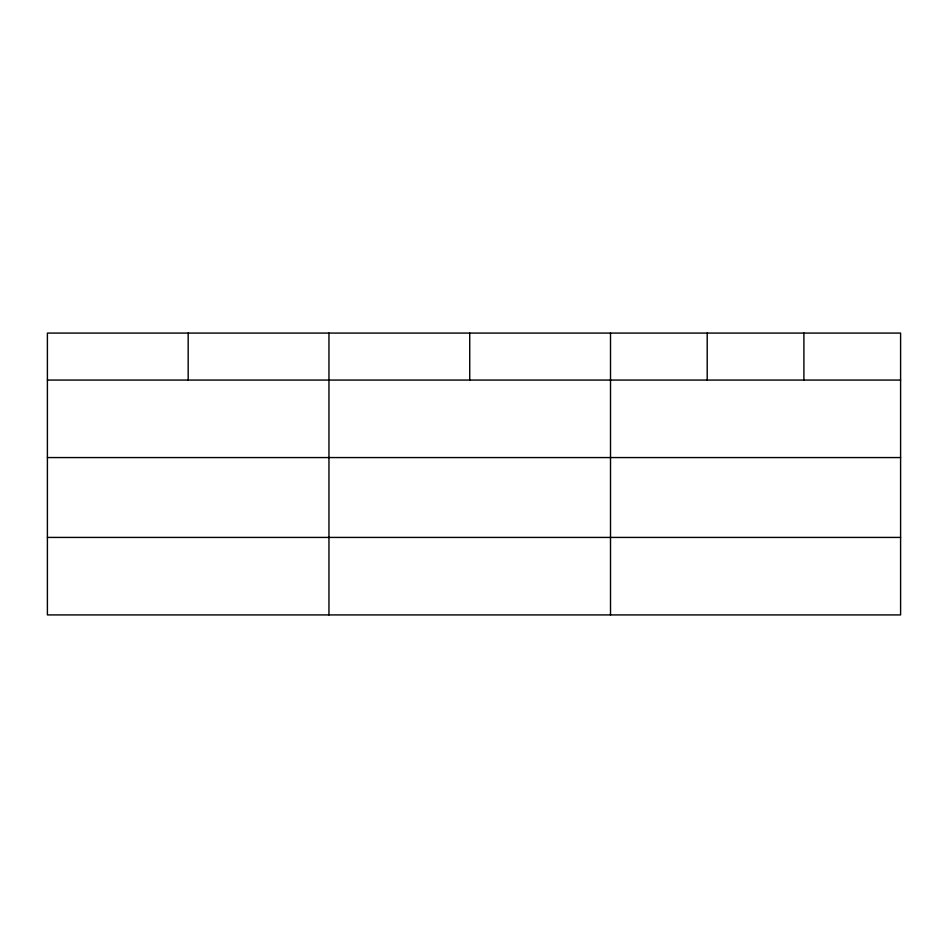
<?xml version="1.0" encoding="UTF-8"?>
<svg xmlns="http://www.w3.org/2000/svg" width="948" height="948" viewBox="0 0 948 948"><rect width="100%" height="100%" fill="white"/><g stroke="black" fill="none" stroke-linecap="round" stroke-linejoin="round"><path stroke-width="1.42" d="M900.6 457.564L900.6 333.08L47.4 333.08L47.4 614.92L900.6 614.92L900.6 457.564L47.4 457.564M47.4 380.065L900.6 380.065M47.4 537.421L900.6 537.421M803.904 333.08L803.904 380.065M707.208 333.08L707.208 380.065M610.512 333.08L610.512 614.92M469.734 333.08L469.734 380.065M328.956 333.08L328.956 614.92M188.178 333.08L188.178 380.065"/></g></svg>
